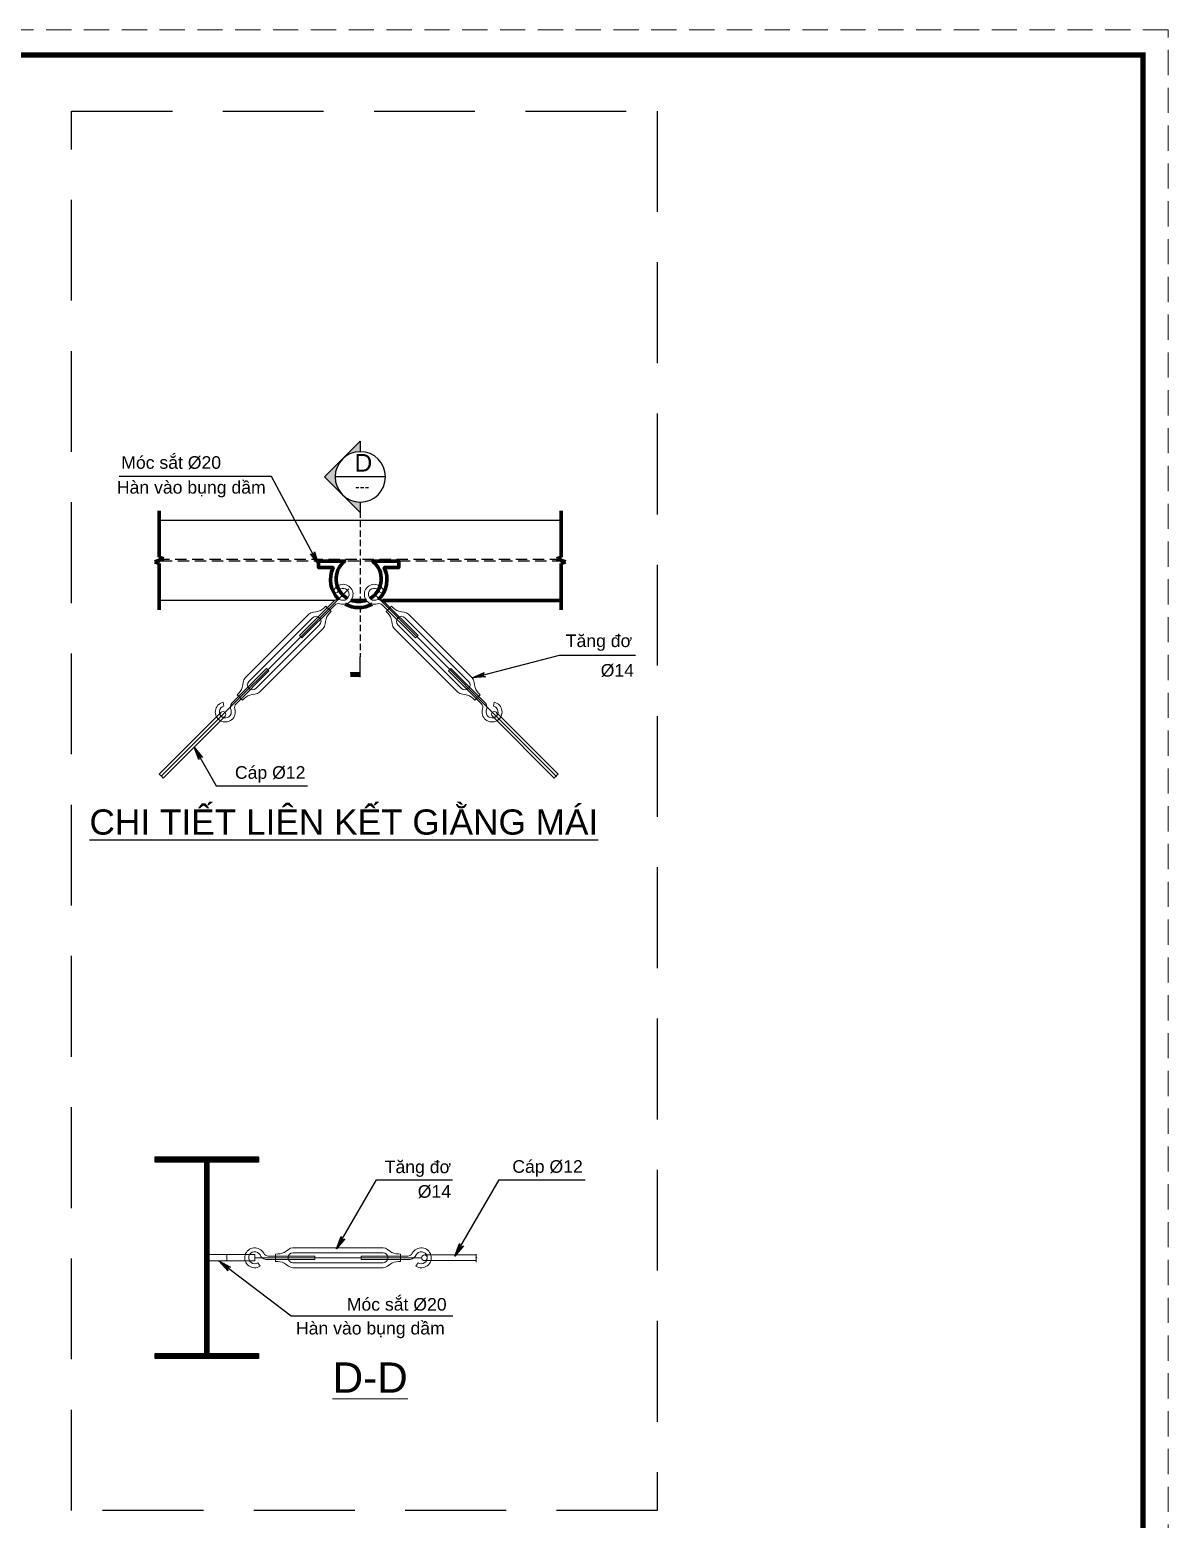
# Model space of a CAD drawing. Header units: inches. Extents: x 651127 to 1529722, y 768575 to 1021311.
# Drawn here: x 1061879 to 1084454, y 798431 to 827975 of the extents above; entities that cross this region are included whole.
import ezdxf
from ezdxf.enums import TextEntityAlignment as Align

# ---------------------------------------------------------------- set-up
doc = ezdxf.new("R2010")
doc.units = ezdxf.units.IN
doc.header["$LTSCALE"] = 1000
doc.header["$MEASUREMENT"] = 0
for name, pattern in [('CENTER2', [1.125, 0.75, -0.125, 0.125, -0.125]), ('DASHDOTX2', [2, 1, -0.5, 0, -0.5]), ('HIDDEN', [0.375, 0.25, -0.125]), ('HIDDEN2', [0.1875, 0.125, -0.0625])]:
    doc.linetypes.add(name, pattern=pattern)
doc.layers.get('DEFPOINTS').update_dxf_attribs({"color": 8, "lineweight": 9})
for name, color, linetype in [('DWGshare.com_1', 7, 'Continuous'), ('DWGshare.com_10', 7, 'Continuous'), ('DWGshare.com_11', 143, 'Continuous'), ('DWGshare.com_12', 51, 'Continuous'), ('DWGshare.com_14', 7, 'Continuous'), ('DWGshare.com_2', 147, 'Continuous'), ('DWGshare.com_24', 2, 'Continuous'), ('DWGshare.com_27', 9, 'DASHDOTX2'), ('DWGshare.com_6', 40, 'Continuous')]:
    doc.layers.add(name, color=color, linetype=linetype)
doc.layers.add('DWGshare.com_26', color=7, linetype='Continuous', lineweight=5)
doc.layers.add('DWGshare.com_28', color=145, linetype='Continuous', lineweight=9)
doc.styles.add('DWGshare.com_1', font='VHELVCN.TTF')
doc.styles.add('DWGshare.com_10', font='VHELVEN.TTF')
doc.styles.add('DWGshare.com_2', font='VHELVEB.TTF')
doc.styles.add('DWGshare.com_4', font='romans.shx', dxfattribs={"width": 0.8})
doc.styles.add('DWGshare.com_6', font='VHELVEN.TTF')
doc.styles.add('DWGshare.com_9', font='VHELVEN.TTF', dxfattribs={"width": 0.8})
doc.dimstyles.new('DWGshare.com_4', dxfattribs={"dimscale": 100, "dimtxt": 2.5, "dimasz": 2, "dimexe": 1, "dimexo": 1.5, "dimgap": 1, "dimtad": 1, "dimdec": 0, "dimlfac": 0.5, "dimzin": 0, "dimdsep": 46, "dimtxsty": 'DWGshare.com_4', "dimblk": 'DWGshare.com_6', "dimcen": 1.5, "dimdle": 1, "dimclrd": 256, "dimclre": 256, "dimclrt": 7, "dimadec": 0, "dimazin": 0, "dimtfac": 1, "dimtdec": 0, "dimtix": 1, "dimtmove": 2, "dimatfit": 3, "dimldrblk": 'DWGshare.com_6', "dimfxl": 1, "dimtolj": 1, "dimtzin": 0, "dimarcsym": 0})

# ---------------------------------------------------------------- blocks, each defined once
blk = doc.blocks.new('DWGshare.com_6')
at = {"linetype": 'CENTER2'}
blk.add_hatch(color=256, dxfattribs=at).paths.add_polyline_path([(-1.3, 0.22), (-1, 0), (-1.3, -0.22), (0, 0)])
blk.add_line((0, 0), (-1, 0), dxfattribs=at)
blk.add_lwpolyline([(-1.3, 0.22), (0, 0), (-1.3, -0.22), (-1, 0), (-1.3, 0.22)], dxfattribs=at)
blk = doc.blocks.new('*U89')
h = blk.add_hatch(color=256)
edge = h.paths.add_edge_path()
edge.add_line((182856, 206215), (182856, 206008))
edge.add_line((182856, 206008), (183563, 206715))
edge.add_line((183563, 206715), (182856, 207422))
edge.add_line((182856, 207422), (182856, 207215))
edge.add_arc((182856, 206715), 500, -90, 90, ccw=False)
blk.add_hatch(color=256).paths.add_polyline_path([(183056, 202743), (183056, 202833), (182856, 202833), (182856, 202743)])
for p, q in [((182356, 206715), (183356, 206715)), ((182856, 202743), (182856, 203143)), ((183056, 202833), (182856, 202833))]:
    blk.add_line(p, q)
at = {"color": 143, "linetype": 'HIDDEN2'}
blk.add_line((182856, 206215), (182856, 203143), dxfattribs=at)
blk.add_lwpolyline([(182856, 206215), (182856, 206008), (183563, 206715), (182856, 207422), (182856, 207215, -1)], format="xyb", close=True)
blk.add_circle((182856, 206715), 500)
at = {"style": 'DWGshare.com_2', "flags": 8}
blk.add_attdef('A', text='', height=350, dxfattribs=at).set_placement((182856, 206715), align=Align.BOTTOM_CENTER)
at = {"style": 'DWGshare.com_1', "flags": 8}
blk.add_attdef('S-111', text='', height=250, dxfattribs=at).set_placement((182856, 206653), align=Align.TOP_CENTER)

msp = doc.modelspace()

# ---------------------------------------------------------------- linework, layer by layer
at = {"layer": 'DEFPOINTS', "linetype": 'HIDDEN', "ltscale": 2}
msp.add_lwpolyline([(1000353.7, 768574.8), (1084453.7, 768574.8), (1084453.7, 827974.8), (1000353.7, 827974.8)], close=True, dxfattribs=at)
at = {"layer": 'DWGshare.com_1', "const_width": 100}
msp.add_lwpolyline([(1002353.7, 769074.8), (1083953.7, 769074.8), (1083953.7, 827474.8), (1002353.7, 827474.8)], close=True, dxfattribs=at)
at = {"layer": 'DWGshare.com_11', "linetype": 'HIDDEN', "ltscale": 8}
msp.add_lwpolyline([(1062705.9, 826362.6), (1074323, 826362.6), (1074323, 798602.9), (1062705.9, 798602.9)], close=True, dxfattribs=at)
at = {"layer": 'DWGshare.com_12', "ltscale": 0.9}
for p, q in [((1072414.7, 818244.2), (1064447.2, 818244.2)), ((1067926.5, 816656.7), (1064447.2, 816656.7))]:
    msp.add_line(p, q, dxfattribs=at)
at = {"layer": 'DWGshare.com_12', "linetype": 'HIDDEN', "ltscale": 0.9}
for p, q in [((1072462.3, 817434.6), (1064447.2, 817434.6)), ((1072414.7, 817466.3), (1064494.8, 817466.3))]:
    msp.add_line(p, q, dxfattribs=at)
at = {"layer": 'DWGshare.com_12', "ltscale": 0.9}
msp.add_lwpolyline([(1064365, 801666.4, 100, 100, 0), (1066415, 801666.4, 100, 100, 0), (1065390, 801666.4, 75, 75, 0), (1065390, 805566.4, 100, 100, 0), (1066415, 805566.4, 100, 100, 0), (1064365, 805566.4, 100, 100, 0)], format="xyseb", dxfattribs=at)
msp.add_lwpolyline([(1066415, 805616.4), (1066415, 805516.4), (1065427.5, 805516.4), (1065427.5, 801716.4), (1066415, 801716.4), (1066415, 801616.4), (1064365, 801616.4), (1064365, 801716.4), (1065352.5, 801716.4), (1065352.5, 805516.4), (1064365, 805516.4), (1064365, 805616.4), (1066415, 805616.4)], dxfattribs=at)
at = {"layer": 'DWGshare.com_24', "linetype": 'Continuous', "lineweight": 100}
for p, q in [((1068553.7, 816656.7), (1068248.6, 816656.7)), ((1072414.7, 816656.7), (1068875.9, 816656.7))]:
    msp.add_line(p, q, dxfattribs=at)
for points in [[(1068175.9, 816693.7, -0.5297225), (1068123.4, 817434.6), (1067607.4, 817434.6), (1067607.4, 817307.6), (1067892.9, 817307.6, 0.3160127), (1068008.3, 816674.9)], [(1068794, 816674.9, 0.3160127), (1068909.4, 817307.6), (1069194.9, 817307.6), (1069194.9, 817434.6), (1068679, 817434.6, -0.5297225), (1068626.4, 816693.7)], [(1068551.9, 816659.1, -0.1728999), (1068250.4, 816659.1, -0.1728999)], [(1068132.1, 816582.8, 0.2562403), (1068670.3, 816582.8)]]:
    msp.add_lwpolyline(points, format="xyb", dxfattribs=at)
at = {"layer": 'DWGshare.com_27', "ltscale": 10}
msp.add_line((1068202.7, 816888.9), (1064486.5, 813172.7), dxfattribs=at)
msp.add_lwpolyline([(1068711.6, 816776.9), (1072326.5, 813162)], dxfattribs=at)
at = {"layer": 'DWGshare.com_28', "lineweight": 100}
for p, q in [((1064533.1, 817481.7), (1064361.4, 817419.2)), ((1064447.2, 817513), (1064533.1, 817481.7)), ((1072414.7, 817513), (1072328.8, 817481.7)), ((1072328.8, 817481.7), (1072500.5, 817419.2)), ((1064361.4, 817419.2), (1064447.2, 817388)), ((1072500.5, 817419.2), (1072414.7, 817388))]:
    msp.add_line(p, q, dxfattribs=at)
at = {"layer": 'DWGshare.com_28'}
for p, q in [((1065672.1, 814436.8), (1064447.2, 813211.9)), ((1065750.6, 814358.2), (1064525.8, 813133.4)), ((1071051.7, 814358.2), (1072276.6, 813133.4)), ((1071130.3, 814436.8), (1072355.1, 813211.9)), ((1065427.5, 803679.9), (1065427.5, 803616.4)), ((1065427.5, 803679.9), (1065785, 803679.9)), ((1065427.5, 803552.9), (1065427.5, 803616.4)), ((1065785, 803679.9), (1066340.6, 803679.9)), ((1065785, 803679.9), (1065785, 803616.4)), ((1065785, 803552.9), (1065785, 803616.4)), ((1066340.6, 803679.9), (1066340.6, 803616.4)), ((1066340.6, 803552.9), (1066340.6, 803616.4)), ((1069705.5, 803671.9), (1070734, 803671.9)), ((1065427.5, 803552.9), (1065785, 803552.9)), ((1065785, 803552.9), (1066340.6, 803552.9)), ((1069705.5, 803560.8), (1070734, 803560.8))]:
    msp.add_line(p, q, dxfattribs=at)
at = {"layer": 'DWGshare.com_28', "lineweight": 100}
for points in [[(1064447.2, 818431.7), (1064447.2, 817513)], [(1072414.7, 818431.7), (1072414.7, 817513)], [(1064447.2, 817388), (1064447.2, 816469.2)], [(1072414.7, 817388), (1072414.7, 816469.2)]]:
    msp.add_lwpolyline(points, dxfattribs=at)
at = {"layer": 'DWGshare.com_28'}
for points in [[(1067224.5, 815959.8), (1067273.6, 815910.7), (1067927.3, 816564.4, -0.2832369), (1068028.5, 816588.4, 2.5802956), (1067897.3, 816821.5), (1067974.7, 816803.6, -2.5011731), (1068058.2, 816662.3, 0.2662583), (1067912.8, 816648.1)], [(1069577.8, 815959.8), (1069528.7, 815910.7), (1068875, 816564.4, 0.2832369), (1068773.8, 816588.4, -2.5802956), (1068905, 816821.5), (1068827.6, 816803.6, 2.5011731), (1068744.1, 816662.3, -0.2662583), (1068889.5, 816648.1)], [(1066362.2, 814908.1, -1), (1066221.9, 815048.4), (1067484.7, 816311.2, -1), (1067625.1, 816170.9)], [(1070440.1, 814908.1, 1), (1070580.4, 815048.4), (1069317.6, 816311.2, 1), (1069177.3, 816170.9)], [(1066573.3, 815308.6), (1066622.5, 815259.5), (1065968.8, 814605.8, 0.2832369), (1065944.7, 814504.6, -2.5802956), (1065711.6, 814635.8), (1065729.5, 814558.4, 2.5011731), (1065870.8, 814474.9, -0.2662583), (1065885, 814620.3)], [(1070229, 815308.6), (1070179.9, 815259.5), (1070833.6, 814605.8, -0.2832369), (1070857.6, 814504.6, 2.5802956), (1071090.7, 814635.8), (1071072.8, 814558.4, -2.5011731), (1070931.5, 814474.9, 0.2662583), (1070917.3, 814620.3)], [(1067530.9, 803581.6), (1067530.9, 803651.1), (1066606.4, 803651.1, -0.2832369), (1066517.8, 803705.6, 2.5802956), (1066445.8, 803448.1), (1066403.7, 803515.4, -2.5011731), (1066444.6, 803674.4, 0.2662583), (1066557.5, 803581.6)], [(1068884.3, 803715.6, -1), (1068884.3, 803517.1), (1067098.3, 803517.1, -1), (1067098.3, 803715.6)], [(1068451.8, 803581.6), (1068451.8, 803651.1), (1069376.2, 803651.1, 0.2832369), (1069464.8, 803705.6, -2.5802956), (1069536.8, 803448.1), (1069578.9, 803515.4, 2.5011731), (1069538.1, 803674.4, -0.2662583), (1069425.2, 803581.6)]]:
    msp.add_lwpolyline(points, format="xyb", close=True, dxfattribs=at)
for points in [[(1067414.6, 816381.4), (1066151.7, 815118.5)], [(1067853.1, 816434), (1067747.8, 816539.2)], [(1068949.3, 816434), (1069054.5, 816539.2)], [(1069387.7, 816381.4), (1070650.6, 815118.5)], [(1067695.2, 816100.8), (1066432.4, 814837.9)], [(1069107.1, 816100.8), (1070370, 814837.9)], [(1066099.1, 814680), (1065993.9, 814785.3)], [(1070703.2, 814680), (1070808.5, 814785.3)], [(1064447.2, 813211.9), (1064482.6, 813176.6), (1064474.7, 813168.7), (1064498.3, 813176.6), (1064490.4, 813168.7), (1064525.8, 813133.4)], [(1072355.1, 813211.9), (1072319.8, 813176.6), (1072327.6, 813168.7), (1072304.1, 813176.6), (1072311.9, 813168.7), (1072276.6, 813133.4)], [(1066340.6, 803616.4), (1069642, 803616.4)], [(1066751.1, 803690.8), (1066751.1, 803541.9)], [(1067098.3, 803814.8), (1068884.3, 803814.8)], [(1069231.5, 803690.8), (1069231.5, 803541.9)], [(1070734, 803691.5), (1070734, 803621.9), (1070745.2, 803621.9), (1070722.9, 803610.8), (1070734, 803610.8), (1070734, 803532.9)], [(1067098.3, 803417.9), (1068884.3, 803417.9)]]:
    msp.add_lwpolyline(points, dxfattribs=at)
for centre in [(1065711.4, 814397.5), (1071091, 814397.5), (1069705.5, 803616.4)]:
    msp.add_circle(centre, 55.6, dxfattribs=at)
for points, knots in [([(1067747.8, 816539.2), (1067706.7, 816498.1), (1067608.1, 816413.3), (1067461.3, 816428.1), (1067414.6, 816381.4)], [0, 0, 0, 0, 174.6986081, 372.8618442, 372.8618442, 372.8618442, 372.8618442]), ([(1067853.1, 816434), (1067811.9, 816392.8), (1067727.1, 816294.3), (1067741.9, 816147.5), (1067695.2, 816100.8)], [0, 0, 0, 0, 174.6986081, 372.8618442, 372.8618442, 372.8618442, 372.8618442]), ([(1068949.3, 816434), (1068990.4, 816392.8), (1069075.2, 816294.3), (1069060.4, 816147.5), (1069107.1, 816100.8)], [0, 0, 0, 0, 35.2148375, 75.1595529, 75.1595529, 75.1595529, 75.1595529]), ([(1069054.5, 816539.2), (1069095.7, 816498.1), (1069194.2, 816413.3), (1069341, 816428.1), (1069387.7, 816381.4)], [0, 0, 0, 0, 35.2148375, 75.1595529, 75.1595529, 75.1595529, 75.1595529]), ([(1065993.9, 814785.3), (1066035.1, 814826.5), (1066119.8, 814925), (1066105, 815071.8), (1066151.7, 815118.5)], [0, 0, 0, 0, 174.698608, 372.8618442, 372.8618442, 372.8618442, 372.8618442]), ([(1070808.5, 814785.3), (1070767.3, 814826.5), (1070682.5, 814925), (1070697.3, 815071.8), (1070650.6, 815118.5)], [0, 0, 0, 0, 35.2148375, 75.1595529, 75.1595529, 75.1595529, 75.1595529]), ([(1066099.1, 814680), (1066140.3, 814721.2), (1066238.8, 814806), (1066385.7, 814791.2), (1066432.4, 814837.9)], [0, 0, 0, 0, 174.6986081, 372.8618442, 372.8618442, 372.8618442, 372.8618442]), ([(1070703.2, 814680), (1070662, 814721.2), (1070563.5, 814806), (1070416.7, 814791.2), (1070370, 814837.9)], [0, 0, 0, 0, 35.2148375, 75.1595529, 75.1595529, 75.1595529, 75.1595529]), ([(1066751.1, 803690.8), (1066809.3, 803690.8), (1066938.9, 803700.5), (1067032.3, 803814.8), (1067098.3, 803814.8)], [0, 0, 0, 0, 174.6986081, 372.8618442, 372.8618442, 372.8618442, 372.8618442]), ([(1069231.5, 803690.8), (1069173.3, 803690.8), (1069043.7, 803700.5), (1068950.3, 803814.8), (1068884.3, 803814.8)], [0, 0, 0, 0, 174.6986081, 372.8618442, 372.8618442, 372.8618442, 372.8618442]), ([(1066751.1, 803541.9), (1066809.3, 803541.9), (1066938.9, 803532.2), (1067032.3, 803417.9), (1067098.3, 803417.9)], [0, 0, 0, 0, 174.6986081, 372.8618442, 372.8618442, 372.8618442, 372.8618442]), ([(1069231.5, 803541.9), (1069173.3, 803541.9), (1069043.7, 803532.2), (1068950.3, 803417.9), (1068884.3, 803417.9)], [0, 0, 0, 0, 174.6986081, 372.8618442, 372.8618442, 372.8618442, 372.8618442])]:
    msp.add_open_spline(points, degree=3, knots=knots, dxfattribs=at)

# ---------------------------------------------------------------- block references
at = {"layer": 'DWGshare.com_6', "linetype": 'CENTER2'}
ref = msp.add_blockref('*U89', (1251288.8, 612391.4), dxfattribs=dict(at, xscale=-1))
ref.add_attrib('S-111', '---', dxfattribs={"layer": '0', "height": 250, "style": 'DWGshare.com_1'}).set_placement((1068471.1, 819044), align=Align.TOP_CENTER)
ref.add_attrib('A', 'D', dxfattribs={"layer": '0', "height": 350, "style": 'DWGshare.com_2'}).set_placement((1068494.5, 819106.5), align=Align.BOTTOM_CENTER)

# ---------------------------------------------------------------- texts
at = {"layer": 'DWGshare.com_10', "style": 'DWGshare.com_6'}
msp.add_text('%%UCHI TIEÁT LIEÂN KEÁT GIAÈNG MAÙI', height=500, dxfattribs=at).set_placement((1063062.9, 812009.9))
at = {"layer": 'DWGshare.com_14', "style": 'DWGshare.com_10'}
for s, p in [('Moùc saét Þ20', (1063692.8, 819266.5)), ('Haøn vaøo buïng daàm', (1063606.3, 818774.5)), ('Taêng ñô', (1072507.3, 815730.8)), ('Þ14', (1073200, 815143.4)), ('Caùp Þ12', (1065947.1, 813117.8)), ('Taêng ñô', (1068917.6, 805295.7)), ('Caùp Þ12', (1071447.1, 805302.1)), ('Þ14', (1069573, 804807.3)), ('Moùc saét Þ20', (1068165.1, 802568.4)), ('Haøn vaøo buïng daàm', (1067157.3, 802095.3))]:
    msp.add_text(s, height=250, dxfattribs=at).set_placement(p)
at = {"layer": 'DWGshare.com_26', "style": 'DWGshare.com_9'}
msp.add_text('%%UD-D', height=600, dxfattribs=at).set_placement((1067884.6, 800940.4))

# ---------------------------------------------------------------- leaders
at = {"layer": 'DWGshare.com_2'}
for points in [[(1067607.4, 817371.1), (1066671, 819110.9), (1063651.2, 819110.9)], [(1070650.6, 815118.5), (1072382.6, 815568.7), (1073890.1, 815568.7)], [(1065138.2, 813745.8), (1065574.7, 812975.5), (1067383.4, 812975.5)], [(1067960.3, 803792.6), (1068755.5, 805159.9), (1070263.1, 805159.9)], [(1070308.9, 803649.8), (1071187.2, 805159.9), (1072895.3, 805159.9)], [(1065625.3, 803552.9), (1067062.9, 802462.2), (1070268.3, 802462.2)]]:
    msp.add_leader(points, dimstyle='DWGshare.com_4', dxfattribs=at)

doc.saveas('drawing.dxf')
